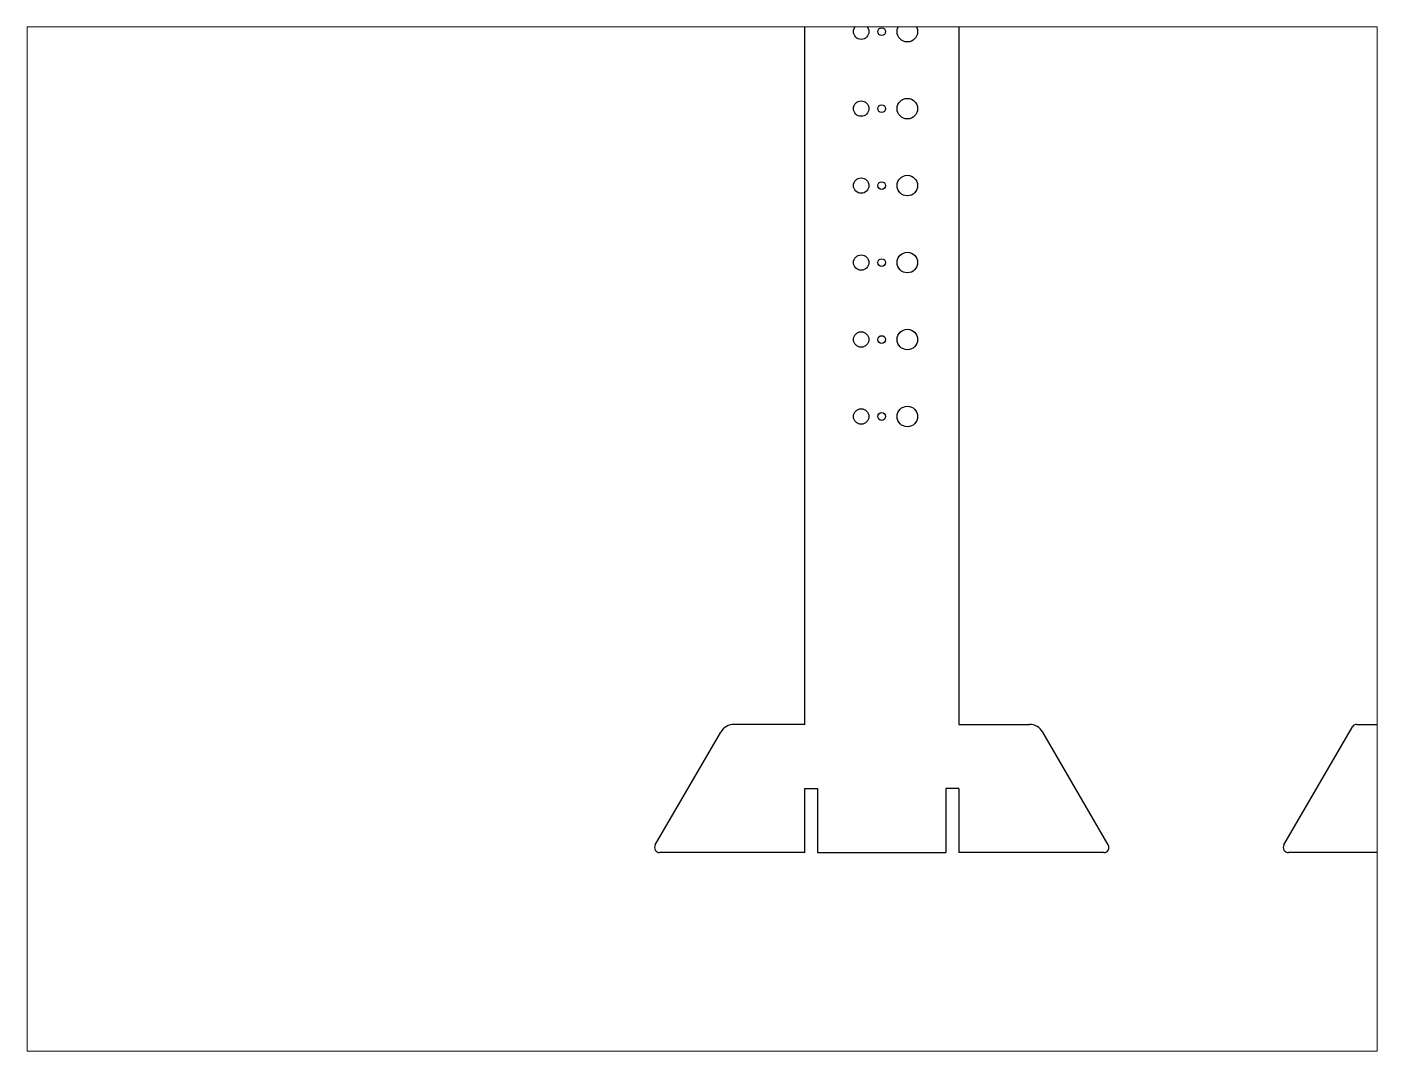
# Paper-space layout '布局1' of a CAD drawing. Header units: millimetres. Extents: x 26 to 231, y 20 to 176.
# The model-space entities are those that its viewports show. They can reach past a viewport. Long polylines and large blocks are cut down to what shows.
import ezdxf

# ---------------------------------------------------------------- set-up
doc = ezdxf.new("R2010")
doc.units = ezdxf.units.MM

msp = doc.modelspace()

# ---------------------------------------------------------------- linework, layer by layer
for p, q in [((959.03, 2268), (959.03, 2553)), ((1019.03, 2553), (1019.03, 2268)), ((959.03, 2268), (931.48, 2268)), ((1019.03, 2268), (1046.57, 2268)), ((1174.18, 2268), (1194.03, 2268)), ((900.77, 2221), (926.29, 2265.01)), ((1077.29, 2221), (1051.76, 2265.01)), ((1145.77, 2221), (1172.45, 2267)), ((959.03, 2218), (959.03, 2243)), ((959.03, 2243), (964.03, 2243)), ((964.03, 2243), (964.03, 2218)), ((1019.03, 2243), (1014.03, 2243)), ((1014.03, 2243), (1014.03, 2218)), ((1019.03, 2243), (1019.03, 2218)), ((959.03, 2218), (902.5, 2218)), ((964.03, 2218), (1014.03, 2218)), ((1075.56, 2218), (1019.03, 2218)), ((1245.56, 2218), (1147.5, 2218))]:
    msp.add_line(p, q)
for centre, radius in [((981.03, 2538), 3), ((999.03, 2538), 4), ((989.03, 2538), 1.5), ((981.03, 2508), 3), ((989.03, 2508), 1.5), ((999.03, 2508), 4), ((981.03, 2478), 3), ((989.03, 2478), 1.5), ((999.03, 2478), 4), ((999.03, 2448), 4), ((981.03, 2448), 3), ((989.03, 2448), 1.5), ((981.03, 2418), 3), ((999.03, 2418), 4), ((989.03, 2418), 1.5), ((981.03, 2388), 3), ((989.03, 2388), 1.5), ((999.03, 2388), 4)]:
    msp.add_circle(centre, radius)
for centre, radius, start, end in [((931.48, 2262), 6, 90, 149.8863), ((1046.57, 2262), 6, 30.1137, 90), ((1174.18, 2266), 2, 90, 149.8863), ((902.5, 2220), 2, 149.8863, 270), ((1075.56, 2220), 2, 270, 30.1137), ((1147.5, 2220), 2, 149.8863, 270)]:
    msp.add_arc(centre, radius, start, end)

psp = doc.layouts.new('布局1')

# ---------------------------------------------------------------- viewports
at = {"layer": '0'}
psp.add_viewport(center=(128.5, 97.5), size=(205.6, 156), view_center_point=(919, 2340.25), view_height=399.1404, dxfattribs=at)

doc.saveas('drawing.dxf')
